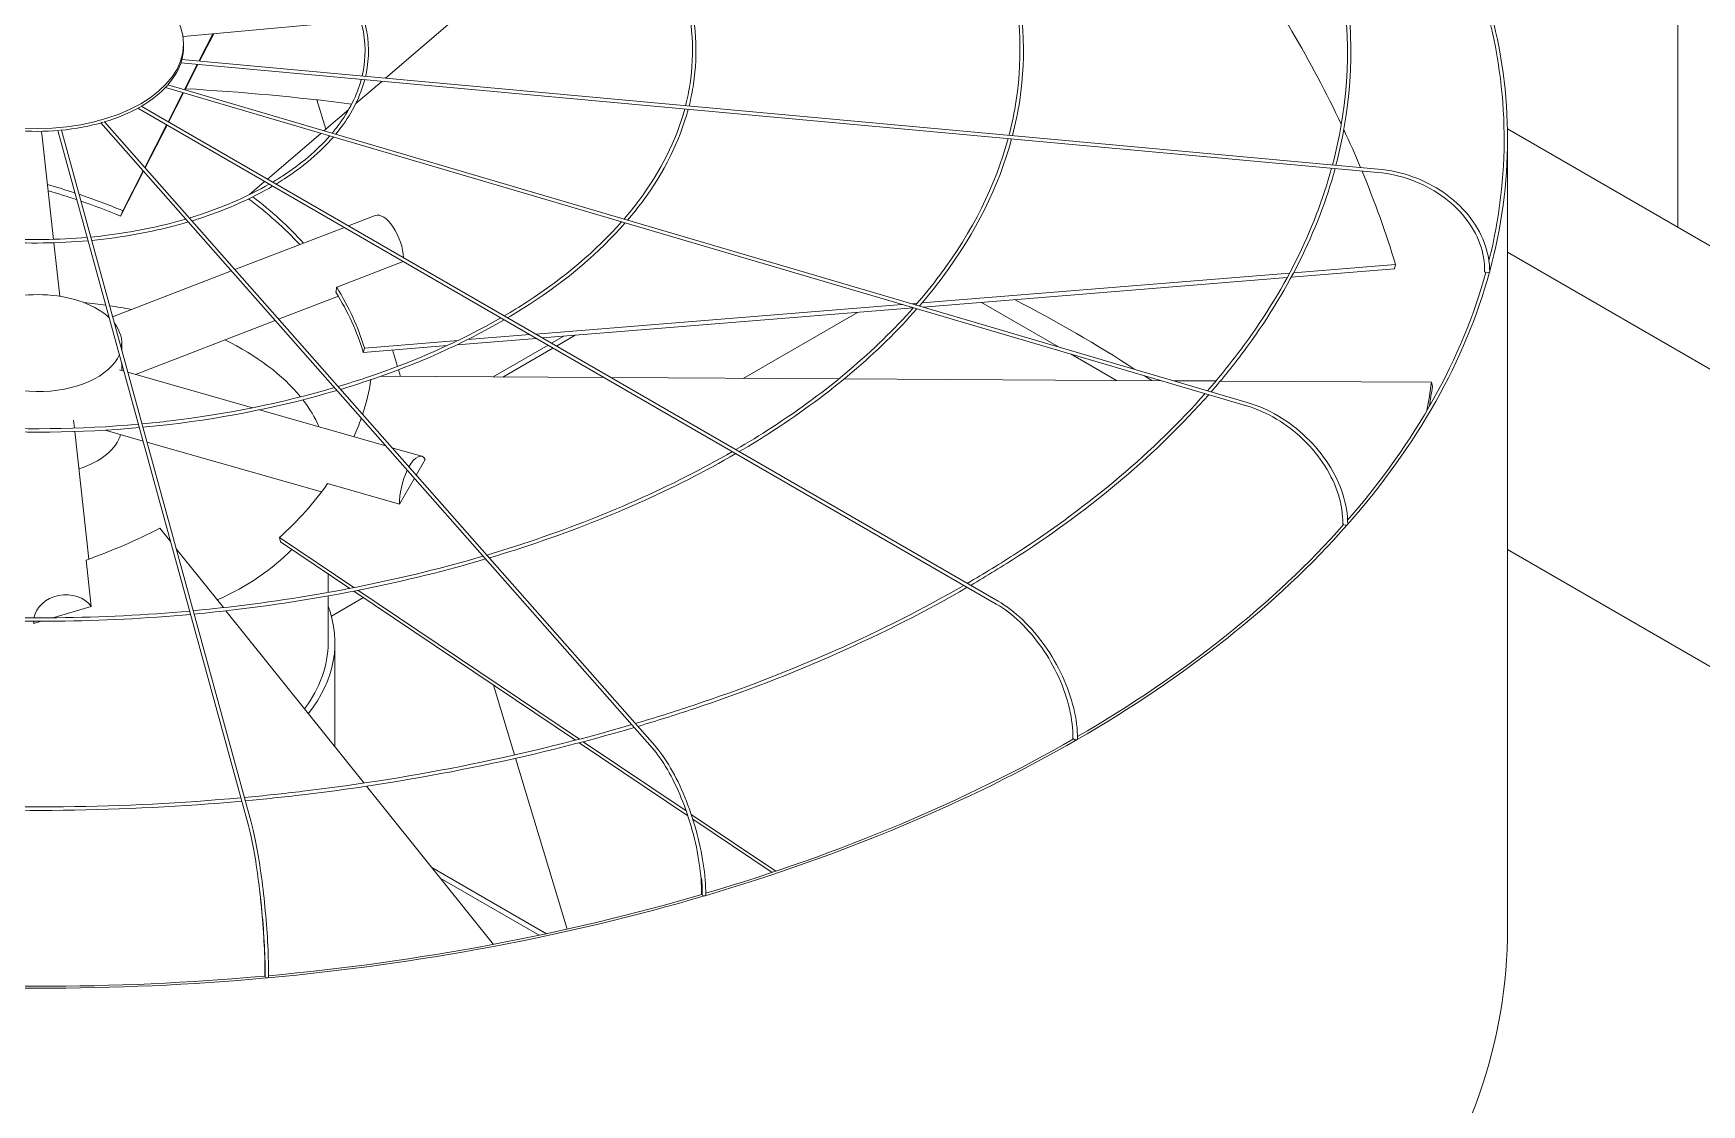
# Model space of a CAD drawing. Header units: millimetres. Extents: x -312439 to 477422, y -331570 to 212570.
# Drawn here: x 400169.3 to 400466.9, y 92411.2 to 92602.3 of the extents above; entities that cross this region are included whole.
import ezdxf

# ---------------------------------------------------------------- set-up
doc = ezdxf.new("R2010")
doc.units = ezdxf.units.MM

msp = doc.modelspace()

# ---------------------------------------------------------------- linework, layer by layer
at = {"color": 0, "linetype": 'Continuous', "lineweight": 0, "extrusion": (8.40036e-17, 0.816497, 0.57735)}
for p, q in [((400462.641, 92692.626), (400462.641, 92567.7)), ((400409.216, 92621.209), (400195.976, 92601.709)), ((400246.158, 92606.298), (400232.073, 92594.264)), ((400196.078, 92599.875), (400196.078, 92600.375)), ((400198.823, 92597.304), (400201.319, 92602.198)), ((400201.448, 92602.21), (400198.94, 92597.294)), ((400409.161, 92577.455), (400195.594, 92596.985)), ((400409.216, 92578.065), (400195.775, 92597.583)), ((400196.232, 92592.225), (400198.523, 92596.717)), ((400198.64, 92596.706), (400196.339, 92592.194)), ((400231.423, 92593.708), (400226.817, 92589.773)), ((400385.684, 92535.855), (400192.827, 92592.588)), ((400193.287, 92593.091), (400385.857, 92536.442)), ((400193.313, 92586.503), (400195.949, 92591.67)), ((400196.055, 92591.639), (400193.408, 92586.448)), ((400341.073, 92500.486), (400187.906, 92588.917)), ((400188.526, 92589.267), (400341.379, 92501.017)), ((400219.849, 92590.406), (400221.431, 92585.171)), ((400225.554, 92588.694), (400221.118, 92584.904)), ((400207.548, 92461.433), (400173.665, 92584.944)), ((400174.285, 92585), (400208.138, 92461.595)), ((400279.687, 92474.831), (400181.319, 92586.294)), ((400280.146, 92475.237), (400181.97, 92586.482)), ((400189.151, 92578.345), (400193.034, 92585.957)), ((400193.129, 92585.902), (400189.229, 92578.257)), ((400678.201, 92443.246), (400432.265, 92585.237)), ((400170.765, 92584.361), (400172.859, 92565.528)), ((400220.563, 92584.429), (400211.023, 92576.278)), ((400432.285, 92442.624), (400432.285, 92583.364)), ((400188.93, 92577.67), (400184.847, 92569.668)), ((400185.218, 92570.635), (400188.852, 92577.758)), ((400210.529, 92575.856), (400207.824, 92573.546)), ((400207.81, 92573.493), (400207.824, 92573.546)), ((400184.847, 92569.668), (400185.218, 92570.635)), ((400224.756, 92567.642), (400205.226, 92560.13)), ((400230.285, 92569.769), (400225.491, 92567.925)), ((400172.927, 92564.917), (400173.988, 92555.372)), ((400223.391, 92556.993), (400235.28, 92561.566)), ((400394.112, 92559.561), (400412.304, 92561.032)), ((400412.098, 92560.258), (400412.304, 92561.032)), ((400432.285, 92563.223), (400633.798, 92446.879)), ((400204.616, 92559.895), (400183.409, 92551.738)), ((400327.827, 92554.2), (400393.388, 92559.502)), ((400392.96, 92558.71), (400328.018, 92553.457)), ((400412.098, 92560.258), (400393.689, 92558.769)), ((400223.688, 92555.387), (400213.03, 92551.287)), ((400258.918, 92548.626), (400324.295, 92553.914)), ((400326.249, 92553.314), (400260.07, 92547.961)), ((400316.29, 92552.508), (400295.908, 92540.741)), ((400325.997, 92554.052), (400326.961, 92554.13)), ((400352.156, 92546.356), (400338.403, 92554.297)), ((400212.42, 92551.052), (400187.471, 92541.456)), ((400185.036, 92547.028), (400185.036, 92545.81)), ((400243.127, 92546.591), (400228.14, 92545.379)), ((400228.14, 92545.379), (400228.346, 92546.153)), ((400228.346, 92546.153), (400245.061, 92547.505)), ((400258.995, 92547.874), (400244.865, 92546.731)), ((400246.725, 92547.64), (400257.843, 92548.539)), ((400261.11, 92546.653), (400251.299, 92540.989)), ((400253.015, 92540.98), (400261.976, 92546.153)), ((400263.913, 92548.272), (400261.722, 92547.007)), ((400262.588, 92546.507), (400265.928, 92548.435)), ((400185.036, 92543.495), (400185.036, 92542.151)), ((400233.324, 92545.798), (400234.214, 92542.851)), ((400362.523, 92540.371), (400354.41, 92545.055)), ((400185.436, 92542.037), (400184.645, 92542.263)), ((400208.343, 92535.493), (400186.125, 92541.84)), ((400271.111, 92540.879), (400231.214, 92541.101)), ((400234.391, 92542.263), (400234.748, 92541.081)), ((400312.97, 92540.646), (400272.348, 92540.872)), ((400370.483, 92540.326), (400313.931, 92540.641)), ((400380.255, 92540.272), (400372.695, 92540.314)), ((400418.716, 92540.058), (400381.051, 92540.268)), ((400418.881, 92539.297), (400418.716, 92540.058)), ((400232.156, 92528.69), (400209.62, 92535.128)), ((400176.602, 92531.863), (400176.446, 92533.267)), ((400179.198, 92508.518), (400176.67, 92531.253)), ((400188.858, 92529.562), (400182.062, 92531.503)), ((400220.669, 92520.474), (400189.547, 92529.365)), ((400238.577, 92526.856), (400233.248, 92528.378)), ((400239.172, 92526.293), (400237.568, 92523.483)), ((400237.247, 92522.921), (400234.615, 92518.31)), ((400234.615, 92518.31), (400221.764, 92521.982)), ((400193.796, 92511.563), (400191.839, 92514.002)), ((400203.185, 92499.856), (400194.761, 92510.359)), ((400213.353, 92511.587), (400213.189, 92512.349)), ((400213.189, 92512.349), (400226.472, 92503.422)), ((400225.722, 92503.275), (400213.353, 92511.587)), ((400179.605, 92500.075), (400178.686, 92508.336)), ((400561.095, 92435.848), (400432.285, 92510.216)), ((400221.86, 92502.556), (400221.86, 92505.871)), ((400221.86, 92493.586), (400221.86, 92501.934)), ((400228.168, 92501.631), (400222.445, 92498.327)), ((400265.995, 92476.211), (400226.442, 92502.792)), ((400227.19, 92502.939), (400266.692, 92476.394)), ((400172.742, 92498.035), (400179.605, 92500.075)), ((400228.278, 92468.568), (400203.638, 92499.29)), ((400169.31, 92497.41), (400169.352, 92497.028)), ((400169.352, 92497.028), (400170.641, 92497.41)), ((400223.085, 92475.043), (400223.085, 92493.586)), ((400251.375, 92486.036), (400255.139, 92473.576)), ((400286.04, 92462.741), (400266.674, 92475.756)), ((400267.369, 92475.938), (400285.752, 92463.585)), ((400255.316, 92472.989), (400264.522, 92442.512)), ((400251.35, 92439.799), (400228.721, 92468.014)), ((400286.639, 92462.989), (400301.731, 92452.847)), ((400301.085, 92452.631), (400286.913, 92462.154)), ((400260.798, 92441.698), (400240.366, 92453.495)), ((400241.86, 92451.632), (400259.531, 92441.43))]:
    msp.add_line(p, q, dxfattribs=at)
at = {"color": 0, "linetype": 'Continuous', "lineweight": 0}
for centre, major_axis, ratio, start_param, end_param in [((400170.266, 92541.456), (244.29, -64.884), 0.7560981, 0.5676523, 0.7441319), ((400170.06, 92583.364), (-261.613, 0), 0.5773503, 2.9976529, 3.2980059), ((400170.06, 92583.364), (-262.225, 0), 0.5773503, 2.9856485, 3.2984345), ((400169.952, 92599.875), (-26.126, 0), 0.5773503, 2.9880814, 3.1415927), ((400169.952, 92599.875), (-26.126, 0), 0.5773503, 2.6739221, 2.9809447), ((400169.952, 92599.875), (-26.126, 0), 0.5773503, 2.3597628, 2.6667854), ((400170.06, 92442.124), (-261.613, 0), 0.5773503, 4.4965959, 4.611374), ((400169.952, 92599.875), (-26.126, 0), 0.5773503, 2.0456036, 2.3526262), ((400169.952, 92599.875), (-26.126, 0), 0.5773503, 1.417285, 1.7243076), ((400165.271, 92583.75), (-5.494, -0.611), 0.8148193, 3.1415927, 3.239858), ((400169.952, 92599.875), (-26.126, 0), 0.5773503, 1.7314443, 2.0384669), ((400170.266, 92541.456), (244.29, -64.884), 0.7560981, 0.5274276, 0.562586), ((400170.266, 92541.456), (244.29, -64.884), 0.7560981, 0.4379774, 0.5241031), ((400170.43, 92541.648), (56.639, -21.698), 0.5343599, 1.6636456, 1.7494756), ((400170.06, 92540.681), (-56.639, 21.698), 0.5343599, 4.7930664, 4.8825345), ((400170.43, 92541.648), (56.639, -21.698), 0.5343599, 1.5140664, 1.6514841), ((400170.266, 92541.456), (58.621, -15.57), 0.7560981, 1.0889957, 1.0897919), ((400170.266, 92541.456), (58.621, -15.57), 0.7560981, 0.8588781, 1.0770864), ((400170.06, 92540.681), (-56.639, 21.698), 0.5343599, 4.655659, 4.78086), ((400170.06, 92540.681), (58.621, -15.57), 0.7560981, 0.8715668, 1.0888975), ((400232.269, 92564.61), (-1.984, 5.159), 0.4527097, 4.0715694, 6.2831853), ((400170.06, 92583.364), (-261.613, 0), 0.5773503, 2.6753447, 2.9836943), ((400170.06, 92583.364), (-262.225, 0), 0.5773503, 2.6707914, 2.9843582), ((400428.495, 92559.785), (-0.306, 0.006), 0.5792658, 0, 1.4246091), ((400428.797, 92559.757), (-0.306, 0), 0.5773503, 0.8901525, 3.1415927), ((400170.06, 92547.028), (-14.976, 0), 0.5773503, 3.6916997, 5.4977871), ((400170.06, 92540.681), (58.621, -15.57), 0.7560981, 0.4379774, 0.6726233), ((400170.266, 92541.456), (58.621, -15.57), 0.7560981, 0.4379774, 0.6748983), ((400170.06, 92524.716), (-51.8, 0), 0.5773503, 4.4755897, 4.5522282), ((400170.06, 92524.716), (-51.8, 0), 0.5773503, 4.3841689, 4.46244), ((400170.06, 92442.124), (-261.613, 0), 0.5773503, 3.867145, 3.9833748), ((400170.06, 92547.028), (-14.976, 0), 0.5773503, 3.0357663, 3.5615783), ((400170.06, 92524.716), (-51.8, 0), 0.5773503, 3.5810046, 4.0125195), ((400170.06, 92547.028), (-14.976, 0), 0.5773503, 0.1968015, 2.9056449), ((400169.895, 92541.442), (59.282, 12.821), 0.7719474, 5.8595474, 5.99043), ((400170.06, 92442.124), (-261.613, 0), 0.5773503, 3.8494737, 3.8569689), ((400169.895, 92541.442), (247.048, 53.431), 0.7719474, 5.9775334, 6.0030301), ((400170.06, 92540.681), (247.048, 53.431), 0.7719474, 5.9850347, 6.0030301), ((400170.06, 92524.716), (-51.8, 0), 0.5773503, 3.3906549, 3.5616615), ((400169.895, 92541.442), (59.282, 12.821), 0.7719474, 5.7736505, 5.8452628), ((400170.06, 92532.121), (-14.976, 0), 0.5773503, 2.0838772, 2.9778132), ((400237.058, 92521.541), (1.518, 5.315), 0.3621096, 5.9116388, 7.2697762), ((400237.058, 92521.541), (1.518, 5.315), 0.3621096, 1.1204156, 2.3231422), ((400169.895, 92541.442), (59.282, 12.821), 0.7719474, 5.3512156, 5.5881365), ((400169.69, 92541.62), (-56.425, -22.248), 0.5660586, 1.5074553, 1.7443762), ((400170.06, 92583.364), (-262.225, 0), 0.5773503, 2.0421116, 2.6702774), ((400170.06, 92583.364), (-261.613, 0), 0.5773503, 2.358999, 2.669365), ((400403.187, 92514.815), (-0.306, 0.005), 0.5830421, 0, 1.1094484), ((400403.46, 92514.735), (-0.306, 0), 0.5773503, 0.5759933, 3.1415927), ((400170.06, 92524.716), (-51.8, 0), 0.5773503, 2.2375498, 2.6358707), ((400174.849, 92497.612), (5.494, 0.611), 0.8148193, 0.440938, 2.9148909), ((400170.06, 92493.586), (-53.025, 0), 0.5773503, 2.7158894, 3.3569527), ((400174.849, 92497.612), (5.494, 0.611), 0.8148193, 3.0505707, 3.1356266), ((400170.06, 92493.586), (51.8, 0), 0.5773503, 5.8780508, 6.2831853), ((400170.06, 92583.364), (-261.613, 0), 0.5773503, 2.0437737, 2.355024), ((400355.048, 92476.561), (-0.306, 0.004), 0.5862544, 0, 0.7932918), ((400355.265, 92476.436), (-0.306, 0), 0.5773503, 0.261834, 3.1415927), ((400170.06, 92583.364), (-262.225, 0), 0.5773503, 1.7280308, 2.0415976), ((400170.06, 92583.364), (-261.613, 0), 0.5773503, 1.7289191, 2.0406845), ((400288.791, 92448.768), (-0.306, 0.003), 0.5885883, 0, 0.4763277), ((400288.93, 92448.611), (-0.306, 0), 0.5773503, 0, 3.1415927), ((400170.06, 92442.624), (262.225, 0), 0.5773503, 3.1415927, 5.4977871), ((400170.06, 92442.624), (262.225, 0), 0.5773503, 5.4977871, 6.2831853), ((400170.06, 92583.364), (-262.225, 0), 0.5773503, 1.4139544, 1.727034), ((400170.06, 92583.364), (-261.613, 0), 0.5773503, 1.41439, 1.726367), ((400210.901, 92434.157), (-0.306, 0.001), 0.5898153, 0, 0.1588369), ((400210.949, 92433.982), (-0.306, 0), 0.5773503, 0, 3.1415927)]:
    msp.add_ellipse(centre, major_axis=major_axis, ratio=ratio, start_param=start_param, end_param=end_param, dxfattribs=at)
msp.add_ellipse((400169.952, 92600.375), major_axis=(26.126, 0), ratio=0.5773503, dxfattribs=at)
for points, knots in [([(400401.049, 92578.812), (400401.805, 92581.668), (400402.401, 92584.538), (400404.503, 92598.416), (400403.813, 92609.532), (400400.786, 92620.438)], [3.77541609, 3.77541609, 3.77541609, 3.77541609, 3.83978539, 3.83978539, 4.08585643, 4.08585643, 4.08585643, 4.08585643]), ([(400401.668, 92578.756), (400402.421, 92581.618), (400403.016, 92584.496), (400405.113, 92598.412), (400404.424, 92609.562), (400401.406, 92620.494)], [3.77616248, 3.77616248, 3.77616248, 3.77616248, 3.84020832, 3.84020832, 4.08505688, 4.08505688, 4.08505688, 4.08505688]), ([(400343.345, 92584.089), (400343.886, 92586.163), (400344.316, 92588.246), (400345.886, 92598.605), (400345.362, 92606.962), (400343.077, 92615.161)], [3.77736844, 3.77736844, 3.77736844, 3.77736844, 3.83971259, 3.83971259, 4.08656564, 4.08656564, 4.08656564, 4.08656564]), ([(400343.963, 92584.032), (400344.503, 92586.113), (400344.931, 92588.204), (400346.496, 92598.6), (400345.974, 92606.992), (400343.697, 92615.217)], [3.77834287, 3.77834287, 3.77834287, 3.77834287, 3.84027623, 3.84027623, 4.08549455, 4.08549455, 4.08549455, 4.08549455]), ([(400285.636, 92589.366), (400285.966, 92590.661), (400286.229, 92591.961), (400287.268, 92598.801), (400286.912, 92604.396), (400285.37, 92609.884)], [3.78111281, 3.78111281, 3.78111281, 3.78111281, 3.83956511, 3.83956511, 4.08781837, 4.08781837, 4.08781837, 4.08781837]), ([(400286.253, 92589.309), (400286.582, 92590.611), (400286.844, 92591.919), (400287.878, 92598.797), (400287.524, 92604.426), (400285.99, 92609.94)], [3.78251471, 3.78251471, 3.78251471, 3.78251471, 3.8404098, 3.8404098, 4.0861992, 4.0861992, 4.0861992, 4.0861992]), ([(400227.922, 92594.643), (400228.043, 92595.159), (400228.143, 92595.677), (400228.65, 92598.998), (400228.462, 92601.829), (400227.663, 92604.607)], [3.79241111, 3.79241111, 3.79241111, 3.79241111, 3.83910744, 3.83910744, 4.09159713, 4.09159713, 4.09159713, 4.09159713]), ([(400228.538, 92594.587), (400228.658, 92595.11), (400228.758, 92595.635), (400229.261, 92598.993), (400229.074, 92601.859), (400228.284, 92604.664)], [3.79485754, 3.79485754, 3.79485754, 3.79485754, 3.8407928, 3.8407928, 4.08828416, 4.08828416, 4.08828416, 4.08828416]), ([(400222.59, 92584.471), (400222.971, 92584.923), (400223.334, 92585.38), (400225.645, 92588.465), (400227.021, 92591.228), (400227.772, 92594.042)], [3.47410339, 3.47410339, 3.47410339, 3.47410339, 3.51894345, 3.51894345, 3.77424927, 3.77424927, 3.77424927, 3.77424927]), ([(400223.231, 92584.283), (400223.574, 92584.697), (400223.903, 92585.116), (400226.222, 92588.23), (400227.63, 92591.077), (400228.39, 92593.986)], [3.48078418, 3.48078418, 3.48078418, 3.48078418, 3.52099532, 3.52099532, 3.77722211, 3.77722211, 3.77722211, 3.77722211]), ([(400274.652, 92569.156), (400275.598, 92570.253), (400276.492, 92571.364), (400281.224, 92577.693), (400283.967, 92583.176), (400285.478, 92588.765)], [3.46491265, 3.46491265, 3.46491265, 3.46491265, 3.51947788, 3.51947788, 3.77207122, 3.77207122, 3.77207122, 3.77207122]), ([(400275.297, 92568.966), (400276.203, 92570.026), (400277.062, 92571.1), (400281.802, 92577.458), (400284.575, 92583.025), (400286.097, 92588.709)], [3.46836695, 3.46836695, 3.46836695, 3.46836695, 3.52050672, 3.52050672, 3.77360482, 3.77360482, 3.77360482, 3.77360482]), ([(400211.966, 92575.734), (400212.562, 92576.088), (400213.144, 92576.449), (400217.045, 92578.98), (400219.889, 92581.389), (400222.152, 92583.962)], [3.15594616, 3.15594616, 3.15594616, 3.15594616, 3.1998122, 3.1998122, 3.45718678, 3.45718678, 3.45718678, 3.45718678]), ([(400212.573, 92575.383), (400213.078, 92575.687), (400213.573, 92575.997), (400217.518, 92578.559), (400220.466, 92581.073), (400222.798, 92583.772)], [3.16311142, 3.16311142, 3.16311142, 3.16311142, 3.20013863, 3.20013863, 3.46418527, 3.46418527, 3.46418527, 3.46418527]), ([(400326.711, 92553.841), (400328.224, 92555.582), (400329.65, 92557.348), (400336.804, 92566.921), (400340.912, 92575.124), (400343.185, 92583.488)], [3.46185589, 3.46185589, 3.46185589, 3.46185589, 3.51965328, 3.51965328, 3.77134922, 3.77134922, 3.77134922, 3.77134922]), ([(400327.357, 92553.651), (400328.83, 92555.355), (400330.22, 92557.084), (400337.382, 92566.686), (400341.52, 92574.972), (400343.804, 92583.432)], [3.46418406, 3.46418406, 3.46418406, 3.46418406, 3.52033986, 3.52033986, 3.7723822, 3.7723822, 3.7723822, 3.7723822]), ([(400378.762, 92538.53), (400380.845, 92540.917), (400382.806, 92543.34), (400392.381, 92556.156), (400397.853, 92567.076), (400400.888, 92578.212)], [3.46025293, 3.46025293, 3.46025293, 3.46025293, 3.51974047, 3.51974047, 3.77090484, 3.77090484, 3.77090484, 3.77090484]), ([(400379.408, 92538.339), (400381.451, 92540.69), (400383.375, 92543.076), (400392.959, 92555.921), (400398.462, 92566.924), (400401.507, 92578.155)], [3.4620089, 3.4620089, 3.4620089, 3.4620089, 3.52025567, 3.52025567, 3.77168417, 3.77168417, 3.77168417, 3.77168417]), ([(400409.161, 92577.455), (400411.176, 92577.271), (400413.192, 92576.82), (400417.023, 92575.43), (400418.837, 92574.491), (400422.081, 92572.221), (400423.51, 92570.89), (400425.841, 92567.971), (400426.743, 92566.385), (400427.932, 92563.117), (400428.22, 92561.436), (400428.189, 92559.79)], [6.2831853, 6.2831853, 6.2831853, 6.2831853, 6.6004533, 6.6004533, 6.9177214, 6.9177214, 7.2349894, 7.2349894, 7.5522575, 7.5522575, 7.8695255, 7.8695255, 7.8695255, 7.8695255]), ([(400429.104, 92559.757), (400429.104, 92561.493), (400428.771, 92563.258), (400427.477, 92566.668), (400426.516, 92568.313), (400424.064, 92571.328), (400422.572, 92572.697), (400419.205, 92575.028), (400417.329, 92575.989), (400413.374, 92577.413), (400411.296, 92577.875), (400409.216, 92578.065)], [4.712389, 4.712389, 4.712389, 4.712389, 5.0265482, 5.0265482, 5.3407075, 5.3407075, 5.6548668, 5.6548668, 5.969026, 5.969026, 6.2831853, 6.2831853, 6.2831853, 6.2831853]), ([(400197.102, 92569.335), (400197.842, 92569.559), (400198.574, 92569.791), (400203.699, 92571.503), (400207.766, 92573.305), (400211.358, 92575.378)], [2.837842, 2.837842, 2.837842, 2.837842, 2.88061564, 2.88061564, 3.14113288, 3.14113288, 3.14113288, 3.14113288]), ([(400197.548, 92568.831), (400198.18, 92569.024), (400198.806, 92569.224), (400204.013, 92570.958), (400208.244, 92572.844), (400211.969, 92575.025)], [2.84298262, 2.84298262, 2.84298262, 2.84298262, 2.8793398, 2.8793398, 3.14846238, 3.14846238, 3.14846238, 3.14846238]), ([(400179.514, 92565.94), (400180.309, 92566.015), (400181.101, 92566.101), (400186.943, 92566.802), (400191.855, 92567.797), (400196.455, 92569.143)], [2.52003494, 2.52003494, 2.52003494, 2.52003494, 2.56128493, 2.56128493, 2.82541727, 2.82541727, 2.82541727, 2.82541727]), ([(400179.678, 92565.34), (400180.392, 92565.409), (400181.104, 92565.485), (400187.051, 92566.19), (400192.142, 92567.225), (400196.902, 92568.636)], [2.52186126, 2.52186126, 2.52186126, 2.52186126, 2.55867334, 2.55867334, 2.83065097, 2.83065097, 2.83065097, 2.83065097]), ([(400253.281, 92551.88), (400254.68, 92552.7), (400256.043, 92553.539), (400264.01, 92558.71), (400269.686, 92563.513), (400274.209, 92568.648)], [3.14877196, 3.14877196, 3.14877196, 3.14877196, 3.19991213, 3.19991213, 3.45646828, 3.45646828, 3.45646828, 3.45646828]), ([(400253.891, 92551.528), (400255.197, 92552.299), (400256.472, 92553.088), (400264.483, 92558.288), (400270.263, 92563.197), (400274.857, 92568.457)], [3.15241617, 3.15241617, 3.15241617, 3.15241617, 3.2000755, 3.2000755, 3.46000178, 3.46000178, 3.46000178, 3.46000178]), ([(400160.845, 92565.282), (400161.561, 92565.218), (400162.279, 92565.161), (400168.332, 92564.746), (400173.752, 92564.803), (400179.059, 92565.282)], [2.20116261, 2.20116261, 2.20116261, 2.20116261, 2.23802396, 2.23802396, 2.51122637, 2.51122637, 2.51122637, 2.51122637]), ([(400161.009, 92565.882), (400161.76, 92565.816), (400162.513, 92565.757), (400168.459, 92565.363), (400173.73, 92565.422), (400178.894, 92565.882)], [2.2030547, 2.2030547, 2.2030547, 2.2030547, 2.24193573, 2.24193573, 2.50933428, 2.50933428, 2.50933428, 2.50933428]), ([(400223.247, 92556.117), (400223.305, 92556.337), (400223.351, 92556.589), (400223.383, 92556.908), (400223.387, 92556.95), (400223.391, 92556.993)], [27.2141577, 27.2141577, 27.2141577, 27.2141577, 28.9150445, 28.9150445, 29.1719106, 29.1719106, 29.1719106, 29.1719106]), ([(400294.595, 92528.028), (400296.798, 92529.312), (400298.941, 92530.63), (400310.975, 92538.44), (400319.482, 92545.637), (400326.267, 92553.334)], [3.14637947, 3.14637947, 3.14637947, 3.14637947, 3.19994276, 3.19994276, 3.45622926, 3.45622926, 3.45622926, 3.45622926]), ([(400295.206, 92527.675), (400297.315, 92528.911), (400299.37, 92530.178), (400311.448, 92538.018), (400320.059, 92545.32), (400326.915, 92553.143)], [3.14882268, 3.14882268, 3.14882268, 3.14882268, 3.20005174, 3.20005174, 3.4585926, 3.4585926, 3.4585926, 3.4585926]), ([(400223.627, 92539.279), (400225.28, 92539.771), (400226.911, 92540.286), (400237.335, 92543.765), (400245.476, 92547.374), (400252.671, 92551.525)], [2.8326444, 2.8326444, 2.8326444, 2.8326444, 2.88031456, 2.88031456, 3.14136267, 3.14136267, 3.14136267, 3.14136267]), ([(400224.074, 92538.773), (400225.617, 92539.236), (400227.143, 92539.719), (400237.648, 92543.22), (400245.956, 92546.912), (400253.283, 92551.172)], [2.83524734, 2.83524734, 2.83524734, 2.83524734, 2.87967423, 2.87967423, 3.14504801, 3.14504801, 3.14504801, 3.14504801]), ([(400188.653, 92532.622), (400190.348, 92532.781), (400192.036, 92532.961), (400203.869, 92534.377), (400213.739, 92536.376), (400222.98, 92539.088)], [2.51666009, 2.51666009, 2.51666009, 2.51666009, 2.56064993, 2.56064993, 2.826424, 2.826424, 2.826424, 2.826424]), ([(400188.818, 92532.023), (400190.431, 92532.174), (400192.038, 92532.345), (400203.977, 92533.765), (400214.027, 92535.804), (400223.427, 92538.581)], [2.517588, 2.517588, 2.517588, 2.517588, 2.55933958, 2.55933958, 2.82905034, 2.82905034, 2.82905034, 2.82905034]), ([(400335.899, 92504.181), (400338.909, 92505.931), (400341.837, 92507.729), (400357.936, 92518.178), (400369.272, 92527.766), (400378.317, 92538.022)], [3.14512292, 3.14512292, 3.14512292, 3.14512292, 3.19995757, 3.19995757, 3.45603404, 3.45603404, 3.45603404, 3.45603404]), ([(400336.51, 92503.828), (400339.427, 92505.53), (400342.265, 92507.277), (400358.409, 92517.756), (400369.849, 92527.45), (400378.965, 92537.831)], [3.14696065, 3.14696065, 3.14696065, 3.14696065, 3.20003933, 3.20003933, 3.45780979, 3.45780979, 3.45780979, 3.45780979]), ([(400385.684, 92535.855), (400387.5, 92535.321), (400389.319, 92534.519), (400392.777, 92532.461), (400394.417, 92531.205), (400397.35, 92528.363), (400398.643, 92526.779), (400400.754, 92523.443), (400401.571, 92521.692), (400402.648, 92518.202), (400402.909, 92516.464), (400402.881, 92514.82)], [6.2831853, 6.2831853, 6.2831853, 6.2831853, 6.6004533, 6.6004533, 6.9177214, 6.9177214, 7.2349894, 7.2349894, 7.5522575, 7.5522575, 7.8695255, 7.8695255, 7.8695255, 7.8695255]), ([(400403.766, 92514.735), (400403.766, 92516.467), (400403.467, 92518.282), (400402.304, 92521.902), (400401.441, 92523.708), (400399.237, 92527.137), (400397.896, 92528.76), (400394.864, 92531.67), (400393.175, 92532.956), (400389.61, 92535.066), (400387.735, 92535.89), (400385.857, 92536.442)], [4.712389, 4.712389, 4.712389, 4.712389, 5.0265482, 5.0265482, 5.3407075, 5.3407075, 5.6548668, 5.6548668, 5.969026, 5.969026, 6.2831853, 6.2831853, 6.2831853, 6.2831853]), ([(400151.705, 92531.965), (400153.208, 92531.829), (400154.715, 92531.709), (400166.845, 92530.885), (400177.635, 92531.006), (400188.199, 92531.965)], [2.20014358, 2.20014358, 2.20014358, 2.20014358, 2.23901367, 2.23901367, 2.5122454, 2.5122454, 2.5122454, 2.5122454]), ([(400151.87, 92532.565), (400153.407, 92532.427), (400154.95, 92532.306), (400166.972, 92531.502), (400177.614, 92531.625), (400188.034, 92532.565)], [2.20108803, 2.20108803, 2.20108803, 2.20108803, 2.24097619, 2.24097619, 2.51130095, 2.51130095, 2.51130095, 2.51130095]), ([(400250.152, 92509.223), (400252.717, 92509.984), (400255.248, 92510.782), (400270.97, 92516.027), (400283.187, 92521.442), (400293.984, 92527.673)], [2.8309089, 2.8309089, 2.8309089, 2.8309089, 2.8802112, 2.8802112, 3.14143931, 3.14143931, 3.14143931, 3.14143931]), ([(400250.599, 92508.717), (400253.054, 92509.449), (400255.48, 92510.214), (400271.283, 92515.482), (400283.667, 92520.98), (400294.596, 92527.32)], [2.8326515, 2.8326515, 2.8326515, 2.8326515, 2.87978381, 2.87978381, 3.14390081, 3.14390081, 3.14390081, 3.14390081]), ([(400197.793, 92499.305), (400200.386, 92499.546), (400202.97, 92499.82), (400220.795, 92501.952), (400235.623, 92504.955), (400249.504, 92509.032)], [2.51553267, 2.51553267, 2.51553267, 2.51553267, 2.56043494, 2.56043494, 2.82676017, 2.82676017, 2.82676017, 2.82676017]), ([(400197.958, 92498.706), (400200.469, 92498.94), (400202.972, 92499.205), (400220.903, 92501.34), (400235.911, 92504.384), (400249.952, 92508.525)], [2.51615458, 2.51615458, 2.51615458, 2.51615458, 2.55956039, 2.55956039, 2.82851318, 2.82851318, 2.82851318, 2.82851318]), ([(400276.669, 92479.177), (400280.148, 92480.207), (400283.583, 92481.287), (400304.6, 92488.299), (400320.891, 92495.518), (400335.287, 92503.827)], [2.83000203, 2.83000203, 2.83000203, 2.83000203, 2.88015896, 2.88015896, 3.14141755, 3.14141755, 3.14141755, 3.14141755]), ([(400277.116, 92478.671), (400280.486, 92479.671), (400283.814, 92480.72), (400304.914, 92487.754), (400321.37, 92495.056), (400335.9, 92503.473)], [2.83131179, 2.83131179, 2.83131179, 2.83131179, 2.87983823, 2.87983823, 3.14326557, 3.14326557, 3.14326557, 3.14326557]), ([(400142.565, 92498.649), (400144.855, 92498.44), (400147.151, 92498.258), (400165.358, 92497.024), (400181.519, 92497.208), (400197.338, 92498.649)], [2.19980176, 2.19980176, 2.19980176, 2.19980176, 2.23934285, 2.23934285, 2.51258722, 2.51258722, 2.51258722, 2.51258722]), ([(400142.73, 92499.249), (400145.054, 92499.038), (400147.385, 92498.854), (400165.485, 92497.641), (400181.497, 92497.827), (400197.174, 92499.249)], [2.20043103, 2.20043103, 2.20043103, 2.20043103, 2.24065263, 2.24065263, 2.51195795, 2.51195795, 2.51195795, 2.51195795]), ([(400341.073, 92500.486), (400342.511, 92499.656), (400343.954, 92498.557), (400346.701, 92495.93), (400348.004, 92494.402), (400350.337, 92491.073), (400351.366, 92489.271), (400353.047, 92485.577), (400353.698, 92483.684), (400354.557, 92480.001), (400354.764, 92478.212), (400354.742, 92476.565)], [1.5707963, 1.5707963, 1.5707963, 1.5707963, 1.8880644, 1.8880644, 2.2053324, 2.2053324, 2.5226004, 2.5226004, 2.8398685, 2.8398685, 3.1571365, 3.1571365, 3.1571365, 3.1571365]), ([(400355.571, 92476.436), (400355.571, 92478.162), (400355.335, 92480.017), (400354.416, 92483.812), (400353.734, 92485.751), (400351.99, 92489.53), (400350.928, 92491.368), (400348.528, 92494.768), (400347.189, 92496.329), (400344.362, 92499.022), (400342.874, 92500.154), (400341.379, 92501.017)], [3.1415927, 3.1415927, 3.1415927, 3.1415927, 3.4557519, 3.4557519, 3.7699112, 3.7699112, 4.0840704, 4.0840704, 4.3982297, 4.3982297, 4.712389, 4.712389, 4.712389, 4.712389]), ([(400206.93, 92466), (400210.423, 92466.323), (400213.903, 92466.691), (400237.718, 92469.538), (400257.502, 92473.545), (400276.021, 92478.986)], [2.51495522, 2.51495522, 2.51495522, 2.51495522, 2.56032682, 2.56032682, 2.8268898, 2.8268898, 2.8268898, 2.8268898]), ([(400207.095, 92465.4), (400210.506, 92465.716), (400213.905, 92466.076), (400237.826, 92468.926), (400257.789, 92472.973), (400276.468, 92478.479)], [2.51542291, 2.51542291, 2.51542291, 2.51542291, 2.55967055, 2.55967055, 2.82820543, 2.82820543, 2.82820543, 2.82820543]), ([(400279.687, 92474.831), (400280.601, 92473.796), (400281.522, 92472.491), (400283.283, 92469.465), (400284.123, 92467.741), (400285.627, 92464.055), (400286.292, 92462.094), (400287.379, 92458.134), (400287.801, 92456.135), (400288.36, 92452.303), (400288.497, 92450.47), (400288.485, 92448.8), (400288.485, 92448.785), (400288.485, 92448.771)], [6.2831853, 6.2831853, 6.2831853, 6.2831853, 6.5978301, 6.5978301, 6.9149527, 6.9149527, 7.2322207, 7.2322207, 7.5494887, 7.5494887, 7.8667568, 7.8667568, 7.8695255, 7.8695255, 7.8695255, 7.8695255]), ([(400289.236, 92448.611), (400289.236, 92450.326), (400289.085, 92452.207), (400288.498, 92456.123), (400288.062, 92458.158), (400286.946, 92462.185), (400286.266, 92464.177), (400284.73, 92467.926), (400283.873, 92469.683), (400282.061, 92472.794), (400281.107, 92474.148), (400280.146, 92475.237)], [4.712389, 4.712389, 4.712389, 4.712389, 5.0265482, 5.0265482, 5.3407075, 5.3407075, 5.6548668, 5.6548668, 5.969026, 5.969026, 6.2831853, 6.2831853, 6.2831853, 6.2831853]), ([(400133.593, 92465.943), (400136.703, 92465.661), (400139.822, 92465.414), (400163.997, 92463.792), (400185.378, 92464.041), (400206.311, 92465.943)], [2.20011555, 2.20011555, 2.20011555, 2.20011555, 2.24049017, 2.24049017, 2.51227343, 2.51227343, 2.51227343, 2.51227343]), ([(400133.429, 92465.343), (400136.503, 92465.063), (400139.588, 92464.818), (400163.87, 92463.175), (400185.4, 92463.422), (400206.475, 92465.343)], [2.19964371, 2.19964371, 2.19964371, 2.19964371, 2.23950729, 2.23950729, 2.51274527, 2.51274527, 2.51274527, 2.51274527]), ([(400207.548, 92461.433), (400207.866, 92460.272), (400208.186, 92458.842), (400208.797, 92455.576), (400209.087, 92453.739), (400209.608, 92449.85), (400209.838, 92447.799), (400210.213, 92443.69), (400210.359, 92441.631), (400210.552, 92437.714), (400210.599, 92435.855), (400210.595, 92434.179), (400210.595, 92434.168), (400210.595, 92434.158)], [0, 0, 0, 0, 0.3152669, 0.3152669, 0.6325349, 0.6325349, 0.949803, 0.949803, 1.267071, 1.267071, 1.584339, 1.584339, 1.5863402, 1.5863402, 1.5863402, 1.5863402]), ([(400211.255, 92433.982), (400211.255, 92435.686), (400211.203, 92437.576), (400211.002, 92441.546), (400210.852, 92443.626), (400210.469, 92447.775), (400210.236, 92449.843), (400209.708, 92453.765), (400209.414, 92455.62), (400208.793, 92458.936), (400208.467, 92460.398), (400208.138, 92461.595)], [4.712389, 4.712389, 4.712389, 4.712389, 5.0265482, 5.0265482, 5.3407075, 5.3407075, 5.6548668, 5.6548668, 5.969026, 5.969026, 6.2831853, 6.2831853, 6.2831853, 6.2831853]), ([(400210.643, 92433.982), (400210.643, 92435.674), (400210.591, 92437.554), (400210.391, 92441.506), (400210.242, 92443.578), (400209.926, 92446.993), (400209.784, 92448.34), (400209.627, 92449.655)], [4.71238898, 4.71238898, 4.71238898, 4.71238898, 5.02654825, 5.02654825, 5.34070751, 5.34070751, 5.54584713, 5.54584713, 5.54584713, 5.54584713])]:
    msp.add_open_spline(points, degree=3, knots=knots, dxfattribs=at)
msp.add_open_spline([(400288.624, 92448.611), (400288.624, 92449.551), (400288.578, 92450.545), (400288.486, 92451.578)], degree=3, dxfattribs=at)

doc.saveas('drawing.dxf')
